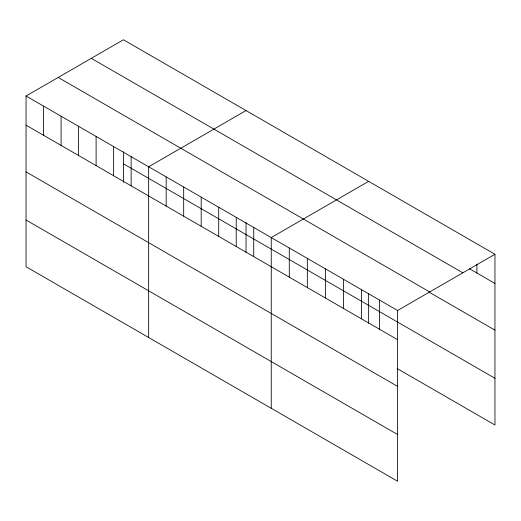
<?xml version="1.0" encoding="UTF-8"?>
<svg xmlns="http://www.w3.org/2000/svg" width="521" height="521" viewBox="0 0 521 521"><rect width="100%" height="100%" fill="white"/><g stroke="black" fill="none" stroke-linecap="round" stroke-linejoin="round"><path stroke-width="0.78" d="M26.05 96.001L397.562 310.496L397.562 481.222L26.05 266.732L26.05 96.001L123.438 39.778L494.95 254.268L494.95 424.999L397.093 368.497M246.036 110.556L148.648 166.785L148.648 337.517M368.634 181.341L271.246 237.569L271.246 408.295M397.562 310.496L494.95 254.268M469.271 268.608L494.95 283.437M91.299 58.332L462.811 272.822M58.189 77.447L429.701 291.942M429.017 292.086L494.95 330.151M123.438 163.789L494.95 378.279M26.05 125.17L397.562 339.659M26.05 171.884L397.562 386.374M26.05 220.018L397.562 434.507M476.904 264.101L476.904 273.017M379.516 300.076L379.516 329.239M368.634 293.323L368.634 323.261M361.47 289.656L361.47 318.826M343.43 279.236L343.43 308.406M325.384 268.823L325.384 297.986M307.338 258.403L307.338 287.572M289.292 247.983L289.292 277.152M253.734 227.456L253.734 256.625M246.036 222.539L246.036 252.483M236.221 217.342L236.221 246.511M218.703 207.234L218.703 236.397M201.191 197.12L201.191 226.29M183.679 187.006L183.679 216.176M166.166 176.899L166.166 206.062M131.136 156.671L131.136 185.841M123.438 151.761L123.438 182.474M113.624 146.564L113.624 175.727M96.105 136.45L96.105 165.619M78.593 126.336L78.593 155.505M61.081 116.229L61.081 145.392M43.562 106.115L43.562 135.284"/></g></svg>
